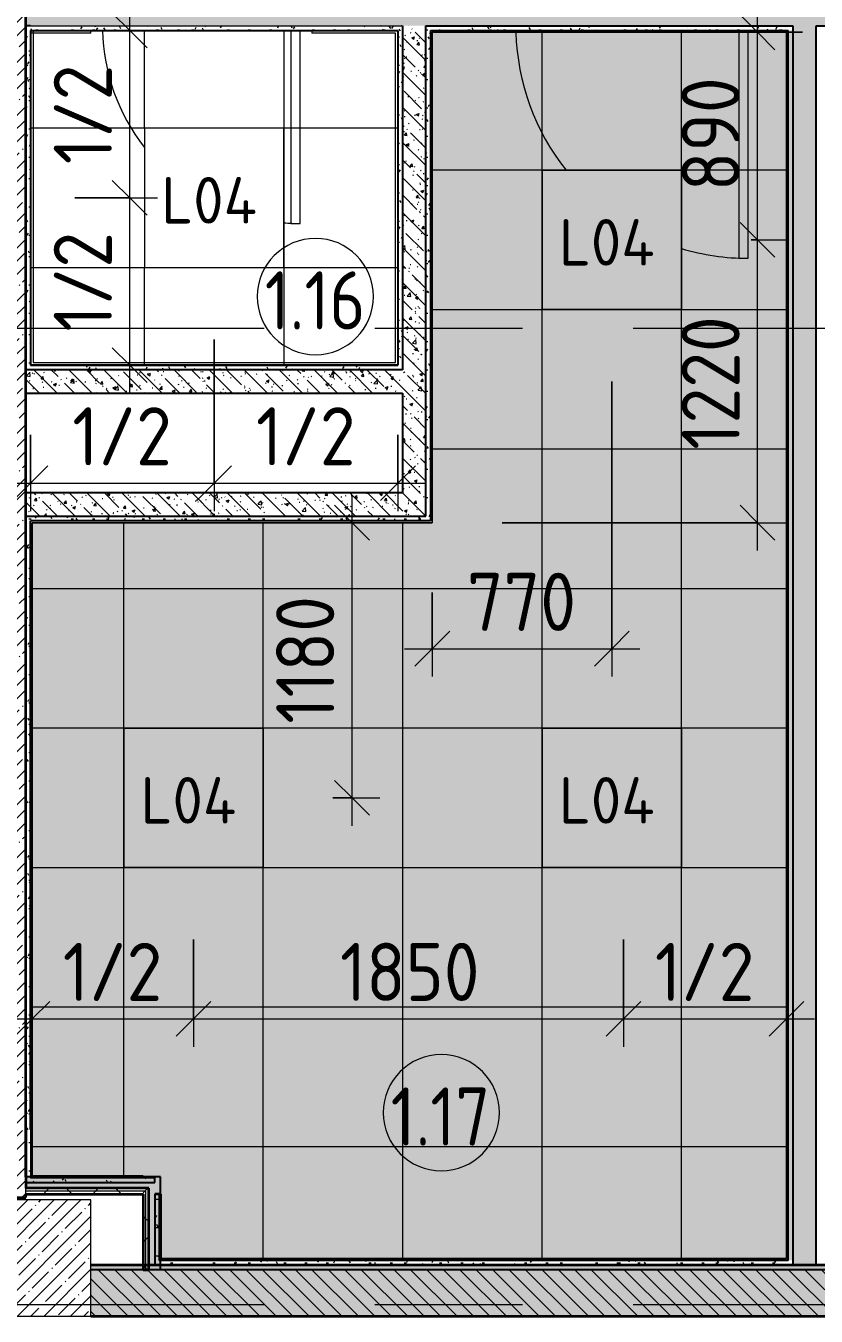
# Model space of a CAD drawing. Header units: millimetres. Extents: x 35802 to 233035, y -8553 to 29000.
# Drawn here: x 75700 to 79100, y 3550 to 9100 of the extents above; entities that cross this region are included whole.
import ezdxf

# ---------------------------------------------------------------- set-up
doc = ezdxf.new("R2010")
doc.units = ezdxf.units.MM
doc.linetypes.add('Осевая', pattern=[3175, 635, -476.25, 1587.5, -476.25])
for name, color, linetype, lineweight in [('A-ANNO-DIMS', 7, 'Continuous', 9), ('A-ANNO-DIMS-100', 7, 'Continuous', 9), ('A-ANNO-NOTE', 7, 'Continuous', 9), ('A-AREA-IDEN', 7, 'Continuous', 9), ('A-CLNG-PATT', 7, 'Continuous', 9), ('A-DOOR', 7, 'Continuous', 9), ('A-DOOR-1', 7, 'Continuous', 13), ('A-WALL', 7, 'Continuous', 9), ('E-LITE-EQPM-IDEN', 7, 'Continuous', 9), ('I-WALL', 7, 'Continuous', 9), ('S-COLS', 7, 'Continuous', 9), ('Оси-2', 7, 'Осевая', 9)]:
    doc.layers.add(name, color=color, linetype=linetype, lineweight=lineweight)
for name, color, linetype, lineweight, true_color in [('A-WALL-1', 7, 'Continuous', 35, 0x3c3c3c), ('A-WALL-2', 7, 'Continuous', 25, 0x3c3c3c), ('A-WALL-FNSH-2', 7, 'Continuous', 13, 0x3c3c3c), ('E-LITE-EQPM-1', 1, 'Continuous', 9, 0xff0000)]:
    doc.layers.add(name, color=color, linetype=linetype, lineweight=lineweight, true_color=true_color)
doc.styles.add('GOST Common', font='GOST_Common.ttf', dxfattribs={"height": 200})
doc.styles.add('GOST Common_1', font='GOST_Common.ttf', dxfattribs={"width": 0.9, "height": 250})
doc.styles.add('ISOCPEUR', font='isocpeur.ttf', dxfattribs={"width": 0.9, "height": 250})
doc.dimstyles.new('ISO-2_5_0_9К_БОЛЬШОЙ', dxfattribs={"dimscale": 304.8, "dimtxt": 248.995294, "dimasz": 0.492126, "dimexe": 0.393701, "dimexo": 0.984252, "dimgap": 0, "dimtad": 1, "dimdec": 0, "dimrnd": 10, "dimzin": 0, "dimdsep": 46, "dimtxsty": 'ISOCPEUR', "dimblk1": 'OBLIQUE', "dimblk2": 'OBLIQUE', "dimsah": 1, "dimcen": 0.09, "dimdle": 0.393701, "dimazin": 0, "dimtfac": 1, "dimtdec": 4, "dimtix": 1, "dimtmove": 0, "dimatfit": 3, "dimfxl": 1, "dimtvp": 1, "dimtolj": 1, "dimtzin": 0, "dimarcsym": 2})
pattern_1 = [(45, (0, 0), (-57.02463, 57.02463), []), (45, (57.025, 0), (-57.02463, 57.02463), [100.806, -20.161, 3.353, -16.808])]
pattern_2 = [(135, (0, 0), (-75.43415, -75.43415), [106.68, -17.78, 3.556, -17.78]), (135, (0, 75.39), (-75.43415, -75.43415), []), (50, (0, 0), (127.52922, -11.15758), [13.335, -146.685]), (355, (0, 0), (-24.66966, 133.74002), [10.668, -117.348]), (100.451, (10.63, -0.93), (102.85973, 122.58178), [11.333, -124.663]), (46.184, (0, 35.56), (189.75516, -29.43036), [20.002, -220.027]), (96.636, (15.81, 33.1), (166.1822, 173.1996), [17, -186.995]), (351.184, (0, 35.56), (166.18393, 173.19757), [16.002, -176.022]), (21, (17.78, 26.67), (106.13027, -71.58603), [13.335, -146.685]), (326, (17.78, 26.67), (43.26188, 128.93175), [10.668, -117.348]), (71.451, (26.62, 20.7), (149.39198, 57.34505), [11.333, -124.663]), (37.5, (0, 0), (2.162228, 59.188357), [3.353, -112.573, 3.353, -115.773, -117.792]), (37.5, (0, 0), (2.162228, 59.188357), [-235.052, 3.353, -114.44]), (7.5, (0, 0), (46.773857, 70.12615), [3.353, -64.567, 3.353, -109.906, -44.894]), (7.5, (0, 0), (46.773857, 70.12615), [-181.178, 3.353, -41.542]), (327.5, (-39.65, 0), (94.91367, -4.010093), [3.353, -41.097, 3.353, -135.331, -184.023]), (327.5, (-39.65, 0), (94.91367, -4.010093), [-183.134, 3.353, -180.67]), (317.5, (-57.43, 0), (103.69057, 17.79882), [3.353, -54.432, 3.353, -88.748, -130.683]), (317.5, (-57.43, 0), (103.69057, 17.79882), [-149.885, 3.353, -127.33])]
pattern_3 = [(0, (0, 0), (121.92, 30.48), [10.058, -81.382, 10.058, -81.382, -487.68]), (0, (0, 0), (121.92, 30.48), [-182.88, 10.058, -172.822, 10.058, -81.382, -213.36]), (0, (0, 0), (121.92, 30.48), [-457.2, 10.058, -50.902, 10.058, -142.342]), (120, (45.72, 15.24), (-87.356454, 90.345817), [10.058, -81.382, 10.058, -81.382, -487.68]), (120, (45.72, 15.24), (-87.356454, 90.345817), [-182.88, 10.058, -172.822, 10.058, -81.382, -213.36]), (120, (45.72, 15.24), (-87.356454, 90.345817), [-457.2, 10.058, -50.902, 10.058, -142.342]), (240, (60.96, 76.2), (-34.563546, -120.825817), [10.058, -81.382, 10.058, -81.382, -487.68]), (240, (60.96, 76.2), (-34.563546, -120.825817), [-182.88, 10.058, -172.822, 10.058, -81.382, -213.36]), (240, (60.96, 76.2), (-34.563546, -120.825817), [-457.2, 10.058, -50.902, 10.058, -142.342])]
pattern_4 = [(45, (0, 0), (-106.06602, 106.06602), []), (135, (0, 0), (-106.06602, -106.06602), [])]

# ---------------------------------------------------------------- blocks, each defined once
blk = doc.blocks.new('BSC_Колонна _Прямоугольная - 500х500-V11-План расстановки осветительного оборудования 1 этажа в осях 12-23')
at = {"layer": 'S-COLS'}
h = blk.add_hatch(dxfattribs=at)
h.set_pattern_fill('FP_13', color=256, style=0, pattern_type=2)
h.set_pattern_definition([(45, (-75730, -3800), (-57.02463, 57.02463), []), (45, (-75672.975, -3800), (-57.02463, 57.02463), [100.806, -20.161, 3.353, -16.808])])
h.paths.add_polyline_path([(-250, -250), (250, -250), (250, 250), (-250, 250), (-250, 16.1)])
for p, q in [((250, 250), (-250, 250)), ((-250, 250), (-250, -250)), ((250, -250), (250, 250)), ((-250, -250), (250, -250))]:
    blk.add_line(p, q, dxfattribs=at)
blk = doc.blocks.new('110_Дверь_СКБ_1Ст_Внутренняя1 - Д-7_п__950x2100h_Туалет-V26-План расстановки осветительного оборудования 1 этажа в осях 12-23')
at = {"layer": 'A-DOOR'}
for start, end in [(85.2957, 90), (1.3527, 37.8509)]:
    blk.add_arc((-412.5, 50), 850, start, end, dxfattribs=at)
at = {"layer": 'A-DOOR-1'}
for p, q in [((-412.5, 900), (-412.5, 70)), ((-372.5, 900), (-412.5, 900)), ((-372.5, 70), (-372.5, 900))]:
    blk.add_line(p, q, dxfattribs=at)
blk = doc.blocks.new('110_Дверь_СКБ_1Ст_Внутренняя1 - Д-4 _п_ 1100x2100h_су мгн 2-33304581-План расстановки осветительного оборудования 1 этажа в осях 12-23')
at = {"layer": 'A-DOOR'}
for start, end in [(73.3049, 90), (1.6089, 38.3952)]:
    blk.add_arc((-487.5, 50), 1000, start, end, dxfattribs=at)
at = {"layer": 'A-DOOR-1'}
for p, q in [((-487.5, 1050), (-487.5, 78)), ((-447.5, 1050), (-487.5, 1050)), ((-447.5, 78), (-447.5, 1050))]:
    blk.add_line(p, q, dxfattribs=at)
blk = doc.blocks.new('TLGD - TLGD01 OL ECP-31314376-План расстановки осветительного оборудования 1 этажа в осях 12-23')
at = {"layer": 'E-LITE-EQPM-1'}
for p, q in [((300, 300), (-300, 300)), ((-300, 300), (-300, -300)), ((300, 300), (-300, 300)), ((-300, 300), (-300, -300)), ((300, -300), (300, 300)), ((300, -300), (300, 300)), ((-300, -300), (300, -300)), ((-300, -300), (300, -300))]:
    blk.add_line(p, q, dxfattribs=at)
blk = doc.blocks.new('Марка_Помещения - Номер-25198446-План расстановки осветительного оборудования 1 этажа в осях 12-23')
at = {"layer": 'A-AREA-IDEN'}
for start, end in [(360, 180), (180, 360)]:
    blk.add_arc((0, 0), 2.5, start, end, dxfattribs=at)
blk = doc.blocks.new('DIMBLOCK159-План расстановки осветительного оборудования 1 этажа в осях 12-23')
at = {"layer": 'A-ANNO-DIMS-100'}
for p, q in [((76510.4, 7750.3), (76510.4, 7012.8)), ((76510.4, 7132.8), (76510.4, 7750.3)), ((75720, 7340.6), (75720, 7012.8)), ((75720, 7132.8), (75720, 7340.6)), ((75600, 7132.8), (76510.4, 7132.8))]:
    blk.add_line(p, q, dxfattribs=at)
at = {"layer": 'A-ANNO-DIMS-100', "lineweight": 20}
for p, q in [((75720, 7132.8), (75795, 7207.8)), ((76510.4, 7132.8), (76585.4, 7207.8)), ((75720, 7132.8), (75645, 7057.8)), ((76510.4, 7132.8), (76435.4, 7057.8))]:
    blk.add_line(p, q, dxfattribs=at)
at = {"layer": 'A-ANNO-DIMS-100', "color": 0, "insert": (75899.7, 7459.4), "char_height": 250, "width": 517.144, "attachment_point": 1, "line_spacing_factor": 1.149209, "style": 'ISOCPEUR'}
blk.add_mtext('1/2', dxfattribs=at)
blk = doc.blocks.new('_Oblique')
at = {"color": 0, "linetype": 'ByBlock', "lineweight": -2}
blk.add_line((-0.5, -0.5), (0.5, 0.5), dxfattribs=at)
blk = doc.blocks.new('DIMBLOCK160-План расстановки осветительного оборудования 1 этажа в осях 12-23')
at = {"layer": 'A-ANNO-DIMS-100'}
for p, q in [((76510.4, 7750.3), (76510.4, 7012.8)), ((76510.4, 7132.8), (76510.4, 7750.3)), ((77300.9, 7340.6), (77300.9, 7012.8)), ((77300.9, 7132.8), (77300.9, 7340.6)), ((76510.4, 7132.8), (77420.9, 7132.8))]:
    blk.add_line(p, q, dxfattribs=at)
at = {"layer": 'A-ANNO-DIMS-100', "lineweight": 20}
for p, q in [((76510.4, 7132.8), (76585.4, 7207.8)), ((77300.9, 7132.8), (77375.9, 7207.8)), ((76510.4, 7132.8), (76435.4, 7057.8)), ((77300.9, 7132.8), (77225.9, 7057.8))]:
    blk.add_line(p, q, dxfattribs=at)
at = {"layer": 'A-ANNO-DIMS-100', "color": 0, "insert": (76690.2, 7459.4), "char_height": 250, "width": 517.144, "attachment_point": 1, "line_spacing_factor": 1.149209, "style": 'ISOCPEUR'}
blk.add_mtext('1/2', dxfattribs=at)
blk = doc.blocks.new('DIMBLOCK161-План расстановки осветительного оборудования 1 этажа в осях 12-23')
at = {"layer": 'A-ANNO-DIMS-100', "lineweight": 20}
for p, q in [((76146.9, 8360.3), (76071.9, 8435.3)), ((76146.9, 8360.3), (76221.9, 8285.3)), ((76146.9, 7640.6), (76071.9, 7715.6)), ((76146.9, 7640.6), (76221.9, 7565.6))]:
    blk.add_line(p, q, dxfattribs=at)
at = {"layer": 'A-ANNO-DIMS-100'}
for p, q in [((75910.4, 8360.3), (76266.9, 8360.3)), ((76146.9, 8360.3), (75910.4, 8360.3)), ((76146.9, 7520.6), (76146.9, 8360.3)), ((76340.8, 7640.6), (76026.9, 7640.6)), ((76146.9, 7640.6), (76340.8, 7640.6))]:
    blk.add_line(p, q, dxfattribs=at)
at = {"layer": 'A-ANNO-DIMS-100', "color": 0, "insert": (75820.3, 7785), "char_height": 250, "width": 517.144, "attachment_point": 1, "rotation": 90, "line_spacing_factor": 1.149209, "style": 'ISOCPEUR'}
blk.add_mtext('1/2', dxfattribs=at)
blk = doc.blocks.new('DIMBLOCK162-План расстановки осветительного оборудования 1 этажа в осях 12-23')
at = {"layer": 'A-ANNO-DIMS-100'}
for p, q in [((76146.9, 8360.3), (76146.9, 9200)), ((76340.8, 9080), (76026.9, 9080)), ((76146.9, 9080), (76340.8, 9080)), ((75910.4, 8360.3), (76266.9, 8360.3)), ((76146.9, 8360.3), (75910.4, 8360.3))]:
    blk.add_line(p, q, dxfattribs=at)
at = {"layer": 'A-ANNO-DIMS-100', "lineweight": 20}
for p, q in [((76146.9, 9080), (76071.9, 9155)), ((76146.9, 9080), (76221.9, 9005)), ((76146.9, 8360.3), (76071.9, 8435.3)), ((76146.9, 8360.3), (76221.9, 8285.3))]:
    blk.add_line(p, q, dxfattribs=at)
at = {"layer": 'A-ANNO-DIMS-100', "color": 0, "insert": (75820.3, 8504.7), "char_height": 250, "width": 517.144, "attachment_point": 1, "rotation": 90, "line_spacing_factor": 1.149209, "style": 'ISOCPEUR'}
blk.add_mtext('1/2', dxfattribs=at)
blk = doc.blocks.new('DIMBLOCK206-План расстановки осветительного оборудования 1 этажа в осях 12-23')
at = {"layer": 'A-ANNO-DIMS-100'}
for p, q in [((78221.2, 7569.5), (78221.2, 6300.9)), ((78221.2, 6420.9), (78221.2, 7569.5)), ((77448.9, 6662.6), (77448.9, 6300.9)), ((77448.9, 6420.9), (77448.9, 6662.6)), ((77328.9, 6420.9), (78341.2, 6420.9))]:
    blk.add_line(p, q, dxfattribs=at)
at = {"layer": 'A-ANNO-DIMS-100', "lineweight": 20}
for p, q in [((77448.9, 6420.9), (77523.9, 6495.9)), ((78221.2, 6420.9), (78296.2, 6495.9)), ((77448.9, 6420.9), (77373.9, 6345.9)), ((78221.2, 6420.9), (78146.2, 6345.9))]:
    blk.add_line(p, q, dxfattribs=at)
at = {"layer": 'A-ANNO-DIMS-100', "color": 0, "insert": (77598, 6747.5), "char_height": 250, "width": 568.858, "attachment_point": 1, "line_spacing_factor": 1.149209, "style": 'ISOCPEUR'}
blk.add_mtext('770', dxfattribs=at)
blk = doc.blocks.new('DIMBLOCK207-План расстановки осветительного оборудования 1 этажа в осях 12-23')
at = {"layer": 'A-ANNO-DIMS-100', "lineweight": 20}
for p, q in [((78847.7, 8179.5), (78772.7, 8254.5)), ((78847.7, 8179.5), (78922.7, 8104.5)), ((78847.7, 6962.6), (78772.7, 7037.6)), ((78847.7, 6962.6), (78922.7, 6887.6))]:
    blk.add_line(p, q, dxfattribs=at)
at = {"layer": 'A-ANNO-DIMS-100'}
for p, q in [((78821.2, 8179.5), (78967.7, 8179.5)), ((78847.7, 8179.5), (78821.2, 8179.5)), ((78847.7, 6842.6), (78847.7, 8179.5)), ((77748.9, 6962.6), (78967.7, 6962.6)), ((78847.7, 6962.6), (77748.9, 6962.6))]:
    blk.add_line(p, q, dxfattribs=at)
at = {"layer": 'A-ANNO-DIMS-100', "color": 0, "insert": (78521.1, 7276.6), "char_height": 250, "width": 706.764, "attachment_point": 1, "rotation": 90, "line_spacing_factor": 1.149209, "style": 'ISOCPEUR'}
blk.add_mtext('1220', dxfattribs=at)
blk = doc.blocks.new('DIMBLOCK208-План расстановки осветительного оборудования 1 этажа в осях 12-23')
at = {"layer": 'A-ANNO-DIMS-100'}
for p, q in [((78847.7, 8179.5), (78847.7, 9192)), ((79041.7, 9072), (78727.7, 9072)), ((78847.7, 9072), (79041.7, 9072)), ((78821.2, 8179.5), (78967.7, 8179.5)), ((78847.7, 8179.5), (78821.2, 8179.5))]:
    blk.add_line(p, q, dxfattribs=at)
at = {"layer": 'A-ANNO-DIMS-100', "lineweight": 20}
for p, q in [((78847.7, 9072), (78772.7, 9147)), ((78847.7, 9072), (78922.7, 8997)), ((78847.7, 8179.5), (78772.7, 8254.5)), ((78847.7, 8179.5), (78922.7, 8104.5))]:
    blk.add_line(p, q, dxfattribs=at)
at = {"layer": 'A-ANNO-DIMS-100', "color": 0, "insert": (78521.1, 8388.7), "char_height": 250, "width": 568.858, "attachment_point": 1, "rotation": 90, "line_spacing_factor": 1.149209, "style": 'ISOCPEUR'}
blk.add_mtext('890', dxfattribs=at)
blk = doc.blocks.new('DIMBLOCK209-План расстановки осветительного оборудования 1 этажа в осях 12-23')
at = {"layer": 'A-ANNO-DIMS-100'}
for p, q in [((76421.2, 5169.5), (76421.2, 4709)), ((76421.2, 4829), (76421.2, 5169.5)), ((75728, 4635.1), (75728, 4949)), ((75608, 4829), (76421.2, 4829)), ((75728, 4829), (75728, 4635.1))]:
    blk.add_line(p, q, dxfattribs=at)
at = {"layer": 'A-ANNO-DIMS-100', "lineweight": 20}
for p, q in [((75728, 4829), (75803, 4904)), ((76421.2, 4829), (76496.2, 4904)), ((75728, 4829), (75653, 4754)), ((76421.2, 4829), (76346.2, 4754))]:
    blk.add_line(p, q, dxfattribs=at)
at = {"layer": 'A-ANNO-DIMS-100', "color": 0, "insert": (75859.1, 5155.7), "char_height": 250, "width": 517.144, "attachment_point": 1, "line_spacing_factor": 1.149209, "style": 'ISOCPEUR'}
blk.add_mtext('1/2', dxfattribs=at)
blk = doc.blocks.new('DIMBLOCK210-План расстановки осветительного оборудования 1 этажа в осях 12-23')
at = {"layer": 'A-ANNO-DIMS-100'}
for p, q in [((76421.2, 5169.5), (76421.2, 4709)), ((76421.2, 4829), (76421.2, 5169.5)), ((78271.2, 5169.5), (78271.2, 4709)), ((78271.2, 4829), (78271.2, 5169.5)), ((76421.2, 4829), (78271.2, 4829))]:
    blk.add_line(p, q, dxfattribs=at)
at = {"layer": 'A-ANNO-DIMS-100', "lineweight": 20}
for p, q in [((76421.2, 4829), (76496.2, 4904)), ((78271.2, 4829), (78346.2, 4904)), ((76421.2, 4829), (76346.2, 4754)), ((78271.2, 4829), (78196.2, 4754))]:
    blk.add_line(p, q, dxfattribs=at)
at = {"layer": 'A-ANNO-DIMS-100', "color": 0, "insert": (77051.7, 5155.7), "char_height": 250, "width": 706.764, "attachment_point": 1, "line_spacing_factor": 1.149209, "style": 'ISOCPEUR'}
blk.add_mtext('1850', dxfattribs=at)
blk = doc.blocks.new('DIMBLOCK211-План расстановки осветительного оборудования 1 этажа в осях 12-23')
at = {"layer": 'A-ANNO-DIMS-100'}
for p, q in [((78271.2, 5169.5), (78271.2, 4709)), ((78271.2, 4829), (78271.2, 5169.5)), ((78972.5, 4635.1), (78972.5, 4949)), ((78271.2, 4829), (79092.5, 4829)), ((78972.5, 4829), (78972.5, 4635.1))]:
    blk.add_line(p, q, dxfattribs=at)
at = {"layer": 'A-ANNO-DIMS-100', "lineweight": 20}
for p, q in [((78271.2, 4829), (78346.2, 4904)), ((78972.5, 4829), (79047.5, 4904)), ((78271.2, 4829), (78196.2, 4754)), ((78972.5, 4829), (78897.5, 4754))]:
    blk.add_line(p, q, dxfattribs=at)
at = {"layer": 'A-ANNO-DIMS-100', "color": 0, "insert": (78406.4, 5155.7), "char_height": 250, "width": 517.144, "attachment_point": 1, "line_spacing_factor": 1.149209, "style": 'ISOCPEUR'}
blk.add_mtext('1/2', dxfattribs=at)
blk = doc.blocks.new('DIMBLOCK212-План расстановки осветительного оборудования 1 этажа в осях 12-23')
at = {"layer": 'A-ANNO-DIMS-100'}
for p, q in [((77103.6, 5659.5), (77103.6, 7082.6)), ((77297.6, 6962.6), (76983.6, 6962.6)), ((77103.6, 6962.6), (77297.6, 6962.6)), ((77021.2, 5779.5), (77223.6, 5779.5)), ((77103.6, 5779.5), (77021.2, 5779.5))]:
    blk.add_line(p, q, dxfattribs=at)
at = {"layer": 'A-ANNO-DIMS-100', "lineweight": 20}
for p, q in [((77103.6, 6962.6), (77028.6, 7037.6)), ((77103.6, 6962.6), (77178.6, 6887.6)), ((77103.6, 5779.5), (77028.6, 5854.5)), ((77103.6, 5779.5), (77178.6, 5704.5))]:
    blk.add_line(p, q, dxfattribs=at)
at = {"layer": 'A-ANNO-DIMS-100', "color": 0, "insert": (76777, 6098.1), "char_height": 250, "width": 655.049, "attachment_point": 1, "rotation": 90, "line_spacing_factor": 1.149209, "style": 'ISOCPEUR'}
blk.add_mtext('1180', dxfattribs=at)

msp = doc.modelspace()

# ---------------------------------------------------------------- hatches: boundary and pattern name
at = {"layer": 'A-ANNO-NOTE'}
for points in [[(78972.5, 3798), (78972.5, 9072), (77448.9, 9072), (77448.9, 6962.6), (75728, 6962.6), (75728, 4153), (76204.4, 4153), (76204.4, 4150), (76279.4, 4149.1), (76279.4, 4075), (76282.4, 4075), (76282.4, 3798), (78972.5, 3798)], [(77921.2, 7879.5), (77921.2, 8479.5), (78521.2, 8479.5), (78521.2, 7879.5)], [(76721.2, 5479.5), (76121.2, 5479.5), (76121.2, 6079.5), (76721.2, 6079.5)], [(77921.2, 5479.5), (77921.2, 6079.5), (78521.2, 6079.5), (78521.2, 5479.5)]]:
    msp.add_hatch(color=256, dxfattribs=at).paths.add_polyline_path(points)
at = {"layer": 'A-CLNG-PATT'}
h = msp.add_hatch(dxfattribs=at)
h.set_pattern_fill('FP_71', color=256, style=0, pattern_type=2)
h.set_pattern_definition([(180, (76210.45, 8060.3), (-7e-14, -600), []), (270, (76210.45, 8060.3), (600, 4e-14), [])])
h.paths.add_polyline_path([(76008.9, 7640.6), (77300.9, 7641.6), (77300.9, 9080), (75720, 9079), (75721, 7640.6)])
h.paths.add_polyline_path([(76810.4, 8060.3), (76210.4, 8060.3), (76210.4, 8660.3), (76810.4, 8660.3)])
h = msp.add_hatch(dxfattribs=at)
h.set_pattern_fill('FP_70', color=256, style=0, pattern_type=2)
h.set_pattern_definition([(270, (77321.2, 6679.5), (600, 4e-14), []), (0, (77321.2, 6679.5), (0, 600), [])])
h.paths.add_polyline_path([(78972.5, 3798), (78972.5, 9072), (77448.9, 9072), (77448.9, 6962.6), (75728, 6962.6), (75728, 4153), (76204.4, 4153), (76204.4, 4150), (76279.4, 4149.1), (76279.4, 4075), (76282.4, 4075), (76282.4, 3798), (78972.5, 3798)])
h.paths.add_polyline_path([(78521.2, 5479.5), (77921.2, 5479.5), (77921.2, 6079.5), (78521.2, 6079.5)])
h.paths.add_polyline_path([(76121.2, 5479.5), (76121.2, 6079.5), (76721.2, 6079.5), (76721.2, 5479.5)])
h.paths.add_polyline_path([(77921.2, 7879.5), (77921.2, 8479.5), (78521.2, 8479.5), (78521.2, 7879.5)])
at = {"layer": 'A-WALL'}
h = msp.add_hatch(dxfattribs=at)
h.set_pattern_fill('FP_34', color=256, style=0, pattern_type=2)
h.set_pattern_definition([(135, (0, 0), (-35.35534, -35.35534), [])])
h.paths.add_polyline_path([(84200, 3550), (84200, 3750), (80850, 3750), (80850, 3550), (83263.9, 3550)])
h.paths.add_polyline_path([(80350, 3550), (80350, 3750), (75980, 3750), (75980, 3550), (79636.4, 3550)])
at = {"layer": 'I-WALL'}
h = msp.add_hatch(dxfattribs=at)
h.set_pattern_fill('FP_1', color=256, style=0, pattern_type=2)
h.set_pattern_definition(pattern_1)
h.paths.add_polyline_path([(75700, 7900), (75700, 9330), (75480, 9330), (75480, 7900)])
h.paths.add_polyline_path([(75700, 10830), (75700, 10900), (75480, 10900), (75480, 10830)])
h = msp.add_hatch(dxfattribs=at)
h.set_pattern_fill('FP_21', color=256, style=0, pattern_type=2)
h.set_pattern_definition(pattern_2)
h.paths.add_polyline_path([(81812.9, 9100), (81830, 9100), (81830, 9200), (75700, 9200), (75700, 9100), (81730, 9100)])
h = msp.add_hatch(dxfattribs=at)
h.set_pattern_fill('FP_67', color=256, style=0, pattern_type=2)
h.set_pattern_definition(pattern_3)
h.paths.add_polyline_path([(75720, 7640.6), (75720, 9100), (75700, 9100), (75700, 7640.6)])
h = msp.add_hatch(dxfattribs=at)
h.set_pattern_fill('FP_67', color=256, style=0, pattern_type=2)
h.set_pattern_definition(pattern_3)
h.paths.add_polyline_path([(77320.9, 9080), (77320.9, 9100), (75720, 9100), (75720, 9080), (77300.9, 9080)])
h = msp.add_hatch(dxfattribs=at)
h.set_pattern_fill('FP_67', color=256, style=0, pattern_type=2)
h.set_pattern_definition(pattern_3)
h.paths.add_polyline_path([(77300.9, 7620.6), (77320.9, 7620.6), (77320.9, 9080), (77300.9, 9079), (77300.9, 7640.6)])
h = msp.add_hatch(dxfattribs=at)
h.set_pattern_fill('FP_21', color=256, style=0, pattern_type=2)
h.set_pattern_definition(pattern_2)
h.paths.add_polyline_path([(77420.9, 7090.6), (77420.9, 9100), (77320.9, 9100), (77320.9, 7090.6)])
h = msp.add_hatch(dxfattribs=at)
h.set_pattern_fill('FP_67', color=256, style=0, pattern_type=2)
h.set_pattern_definition(pattern_3)
h.paths.add_polyline_path([(77440.9, 6990.6), (77440.9, 9100), (77420.9, 9100), (77420.9, 6990.6)])
h = msp.add_hatch(dxfattribs=at)
h.set_pattern_fill('FP_67', color=256, style=0, pattern_type=2)
h.set_pattern_definition(pattern_3)
h.paths.add_polyline_path([(79000.5, 9080), (79000.5, 9100), (77440.9, 9100), (77440.9, 9080), (78980.5, 9080)])
h = msp.add_hatch(dxfattribs=at)
h.set_pattern_fill('FP_67', color=256, style=0, pattern_type=2)
h.set_pattern_definition(pattern_3)
h.paths.add_polyline_path([(79000.5, 3790), (79000.5, 9080), (78980.5, 9080), (78980.5, 3790)])
h = msp.add_hatch(dxfattribs=at)
h.set_pattern_fill('FP_21', color=256, style=0, pattern_type=2)
h.set_pattern_definition(pattern_2)
h.paths.add_polyline_path([(79100.5, 3770), (79100.5, 9100), (79000.5, 9100), (79000.5, 3770), (79092.3, 3770)])
h = msp.add_hatch(dxfattribs=at)
h.set_pattern_fill('FP_1', color=256, style=0, pattern_type=2)
h.set_pattern_definition(pattern_1)
h.paths.add_polyline_path([(75480, 7680), (75700, 7680), (75700, 7900), (72080, 7900), (72080, 7680), (75283.4, 7680)])
h = msp.add_hatch(dxfattribs=at)
h.set_pattern_fill('FP_1', color=256, style=0, pattern_type=2)
h.set_pattern_definition(pattern_1)
h.paths.add_polyline_path([(75480, 4060), (75700, 4060), (75700, 7680), (75480, 7680), (75480, 4333.2)])
h = msp.add_hatch(dxfattribs=at)
h.set_pattern_fill('FP_67', color=256, style=0, pattern_type=2)
h.set_pattern_definition(pattern_3)
h.paths.add_polyline_path([(76734.4, 7620.6), (77300.9, 7620.6), (77300.9, 7640.6), (75700, 7640.6), (75700, 7620.6), (76008.9, 7620.6)])
h = msp.add_hatch(dxfattribs=at)
h.set_pattern_fill('FP_21', color=256, style=0, pattern_type=2)
h.set_pattern_definition(pattern_2)
h.paths.add_polyline_path([(77320.9, 7520.6), (77320.9, 7620.6), (75700, 7620.6), (75700, 7520.6), (76734.4, 7520.6)])
h = msp.add_hatch(dxfattribs=at)
h.set_pattern_fill('FP_21', color=256, style=0, pattern_type=2)
h.set_pattern_definition(pattern_2)
h.paths.add_polyline_path([(77420.9, 6990.6), (77420.9, 7090.6), (75700, 7090.6), (75700, 6990.6), (76734.4, 6990.6)])
h = msp.add_hatch(dxfattribs=at)
h.set_pattern_fill('FP_67', color=256, style=0, pattern_type=2)
h.set_pattern_definition(pattern_3)
h.paths.add_polyline_path([(75700, 4145), (75720, 4145), (75720, 6990.6), (75700, 6990.6), (75700, 4150)])
h = msp.add_hatch(dxfattribs=at)
h.set_pattern_fill('FP_67', color=256, style=0, pattern_type=2)
h.set_pattern_definition(pattern_3)
h.paths.add_polyline_path([(77440.9, 6970.6), (77440.9, 6990.6), (75720, 6990.6), (75720, 6970.6), (76734.4, 6970.6)])
for points in [[(76229.4, 4100), (76279.4, 4100), (76279.4, 4150), (75700, 4150), (75700, 4100), (76008.9, 4100)], [(76229.4, 3750), (76279.4, 3750), (76279.4, 4100), (76229.4, 4100), (76229.4, 3816.1)]]:
    msp.add_hatch(color=256, dxfattribs=at).paths.add_polyline_path(points)
h = msp.add_hatch(dxfattribs=at)
h.set_pattern_fill('FP_67', color=256, style=0, pattern_type=2)
h.set_pattern_definition(pattern_3)
h.paths.add_polyline_path([(76254.4, 4125), (76254.4, 4145), (75700, 4145), (75700, 4125), (76008.9, 4125)])
h = msp.add_hatch(dxfattribs=at)
h.set_pattern_fill('FP_74', color=256, style=0, pattern_type=2)
h.set_pattern_definition(pattern_4)
h.paths.add_polyline_path([(76216.9, 4087.5), (76229.4, 4087.5), (76229.4, 4100), (75700, 4100), (75700, 4087.5), (76008.9, 4087.5)])
h = msp.add_hatch(dxfattribs=at)
h.set_pattern_fill('FP_74', color=256, style=0, pattern_type=2)
h.set_pattern_definition(pattern_4)
h.paths.add_polyline_path([(76204.4, 4075), (76216.9, 4075), (76216.9, 4087.5), (75700, 4087.5), (75700, 4075), (76008.9, 4075)])
h = msp.add_hatch(dxfattribs=at)
h.set_pattern_fill('FP_74', color=256, style=0, pattern_type=2)
h.set_pattern_definition(pattern_4)
h.paths.add_polyline_path([(76216.9, 3750), (76216.9, 4075), (76204.4, 4075), (76204.4, 3750)])
h = msp.add_hatch(dxfattribs=at)
h.set_pattern_fill('FP_74', color=256, style=0, pattern_type=2)
h.set_pattern_definition(pattern_4)
h.paths.add_polyline_path([(76229.4, 3750), (76229.4, 4087.5), (76216.9, 4087.5), (76216.9, 3750)])
h = msp.add_hatch(dxfattribs=at)
h.set_pattern_fill('FP_67', color=256, style=0, pattern_type=2)
h.set_pattern_definition(pattern_3)
h.paths.add_polyline_path([(76254.4, 3790), (76274.4, 3790), (76274.4, 4075), (76254.4, 4075), (76254.4, 3816.1)])
h = msp.add_hatch(dxfattribs=at)
h.set_pattern_fill('FP_67', color=256, style=0, pattern_type=2)
h.set_pattern_definition(pattern_3)
h.paths.add_polyline_path([(78910.9, 3770), (79000.5, 3770), (79000.5, 3790), (76254.4, 3790), (76254.4, 3770), (77459.9, 3770)])
h = msp.add_hatch(dxfattribs=at)
h.set_pattern_fill('FP_1', color=256, style=0, pattern_type=2)
h.set_pattern_definition(pattern_1)
h.paths.add_polyline_path([(84200, 3550), (84200, 3770), (80850, 3770), (80850, 3550), (83263.9, 3550)])
h.paths.add_polyline_path([(80350, 3550), (80350, 3770), (75980, 3770), (75980, 3550), (79636.4, 3550)])

# ---------------------------------------------------------------- linework, layer by layer
at = {"layer": 'A-ANNO-NOTE'}
for p, q in [((78972.5, 9072), (77448.9, 9072)), ((77448.9, 9072), (77448.9, 6962.6)), ((78972.5, 3798), (78972.5, 9072)), ((77921.2, 7879.5), (77921.2, 8479.5)), ((77921.2, 8479.5), (78521.2, 8479.5)), ((78521.2, 8479.5), (78521.2, 7879.5)), ((78521.2, 7879.5), (77921.2, 7879.5)), ((77448.9, 6962.6), (75728, 6962.6)), ((75728, 6962.6), (75728, 4153)), ((76121.2, 5479.5), (76121.2, 6079.5)), ((76121.2, 6079.5), (76721.2, 6079.5)), ((76721.2, 6079.5), (76721.2, 5479.5)), ((77921.2, 5479.5), (77921.2, 6079.5)), ((77921.2, 6079.5), (78521.2, 6079.5)), ((78521.2, 6079.5), (78521.2, 5479.5)), ((76721.2, 5479.5), (76121.2, 5479.5)), ((78521.2, 5479.5), (77921.2, 5479.5)), ((75728, 4153), (76204.4, 4153)), ((76204.4, 4153), (76204.4, 4150)), ((76204.4, 4150), (76279.4, 4149.1)), ((76279.4, 4149.1), (76279.4, 4075)), ((76279.4, 4075), (76282.4, 4075)), ((76282.4, 4075), (76282.4, 3798)), ((76282.4, 3798), (78972.5, 3798)), ((78972.5, 3798), (78972.5, 3798))]:
    msp.add_line(p, q, dxfattribs=at)
at = {"layer": 'A-WALL'}
for p, q in [((75720, 9100), (77320.9, 9100)), ((75700, 4075), (75700, 4100)), ((76216.9, 4087.5), (75700, 4087.5)), ((76216.9, 3750), (76216.9, 4087.5))]:
    msp.add_line(p, q, dxfattribs=at)
at = {"layer": 'A-WALL-1'}
for p, q in [((75700, 7900), (75700, 9330)), ((75700, 4150), (75700, 7900)), ((75700, 4352.8), (75700, 4100)), ((75480, 4060), (75700, 4060)), ((76229.4, 4100), (75700, 4100)), ((75700, 4060), (75700, 4075)), ((75700, 4075), (76204.4, 4075)), ((76204.4, 4075), (76204.4, 3750)), ((76229.4, 3750), (76229.4, 4100)), ((76279.4, 4075), (76254.4, 4075)), ((80350, 3770), (75980, 3770)), ((76204.4, 3750), (76229.4, 3750)), ((75980, 3550), (80350, 3550))]:
    msp.add_line(p, q, dxfattribs=at)
at = {"layer": 'A-WALL-2'}
for p, q in [((75700, 9100), (75700, 9100)), ((75700, 9100), (75700, 7900)), ((75720, 9100), (75700, 9100)), ((75720, 9080), (77300.9, 9080)), ((75720, 9080), (75720, 7640.6)), ((77300.9, 9080), (77300.9, 7640.6)), ((77320.9, 9100), (77320.9, 7620.6)), ((77420.9, 9100), (79000.5, 9100)), ((77420.9, 6990.6), (77420.9, 9100)), ((77440.9, 9080), (78980.5, 9080)), ((77440.9, 9080), (77440.9, 6970.6)), ((78980.5, 3790), (78980.5, 9080)), ((79000.5, 9100), (79000.5, 3770)), ((79100.5, 9100), (81730, 9100)), ((79100.5, 3770), (79100.5, 9100)), ((77320.9, 7620.6), (75700, 7620.6)), ((75720, 7640.6), (77300.9, 7640.6)), ((75700, 7520.6), (77320.9, 7520.6)), ((77320.9, 7520.6), (77320.9, 7090.6)), ((77320.9, 7090.6), (75700, 7090.6)), ((75700, 6990.6), (77420.9, 6990.6)), ((75720, 4352.8), (75720, 6970.6)), ((77440.9, 6970.6), (75720, 6970.6)), ((76279.4, 4150), (75700, 4150)), ((75700, 4125), (76254.4, 4125)), ((75720, 4153), (75720, 4145)), ((76254.4, 4145), (75720, 4145)), ((76254.4, 4125), (76254.4, 4145)), ((76279.4, 3750), (76279.4, 4150)), ((76254.4, 4075), (76254.4, 3770)), ((76274.4, 4075), (76274.4, 3790)), ((78980.5, 3790), (76274.4, 3790)), ((80350, 3750), (75980, 3750))]:
    msp.add_line(p, q, dxfattribs=at)
at = {"layer": 'A-WALL-FNSH-2'}
for p, q in [((75721, 7641.6), (75721, 9079)), ((77300.9, 9079), (75721, 9079)), ((77299.9, 9079), (77299.9, 7641.6)), ((77448.9, 9072), (78972.5, 9072)), ((77448.9, 6962.6), (77448.9, 9072)), ((78972.5, 9072), (78972.5, 3798)), ((77299.9, 7641.6), (75721, 7641.6)), ((75728, 4150), (75728, 6962.6)), ((75728, 6962.6), (77448.9, 6962.6)), ((75720, 4352.8), (75720, 4153)), ((76204.4, 4153), (75720, 4153)), ((76204.4, 4145), (76204.4, 4153)), ((76282.4, 4075), (76279.4, 4075)), ((76282.4, 3798), (76282.4, 4075)), ((76274.4, 3798), (76279.4, 3798)), ((78972.5, 3798), (76282.4, 3798))]:
    msp.add_line(p, q, dxfattribs=at)
at = {"layer": 'I-WALL'}
for p, q in [((75980, 9069), (75720, 9069)), ((75731, 9080), (75731, 7651.6)), ((75980, 9069), (75980, 9080)), ((76930, 9080), (76930, 9069)), ((77289.9, 9069), (76930, 9069)), ((77289.9, 7651.6), (77289.9, 9069)), ((75731, 7651.6), (77289.9, 7651.6))]:
    msp.add_line(p, q, dxfattribs=at)
at = {"layer": 'Оси-2'}
for p, q in [((39101.6, 7800), (82250, 7800)), ((39101.6, 3600), (82250, 3600))]:
    msp.add_line(p, q, dxfattribs=at)

# ---------------------------------------------------------------- block references
at = {"layer": 'A-AREA-IDEN', "xscale": 99.99999999999993, "yscale": 99.99999999999993, "zscale": 99.99999999999993}
for p in [(76945.9, 7935.5), (77487.6, 4425.3)]:
    msp.add_blockref('Марка_Помещения - Номер-25198446-План расстановки осветительного оборудования 1 этажа в осях 12-23', p, dxfattribs=at)
at = {"layer": 'A-DOOR', "rotation": 180}
for name, p in [('110_Дверь_СКБ_1Ст_Внутренняя1 - Д-7_п__950x2100h_Туалет-V26-План расстановки осветительного оборудования 1 этажа в осях 12-23', (76467.5, 9150)), ('110_Дверь_СКБ_1Ст_Внутренняя1 - Д-4 _п_ 1100x2100h_су мгн 2-33304581-План расстановки осветительного оборудования 1 этажа в осях 12-23', (78320.5, 9150))]:
    msp.add_blockref(name, p, dxfattribs=at)
at = {"layer": 'E-LITE-EQPM-1'}
for p in [(76510.4, 8360.3), (78221.2, 8179.5), (76421.2, 5779.5), (78221.2, 5779.5)]:
    msp.add_blockref('TLGD - TLGD01 OL ECP-31314376-План расстановки осветительного оборудования 1 этажа в осях 12-23', p, dxfattribs=at)
at = {"layer": 'S-COLS'}
msp.add_blockref('BSC_Колонна _Прямоугольная - 500х500-V11-План расстановки осветительного оборудования 1 этажа в осях 12-23', (75730, 3800), dxfattribs=at)

# ---------------------------------------------------------------- texts
at = {"layer": 'A-AREA-IDEN', "char_height": 250, "width": 548.354, "attachment_point": 1, "style": 'GOST Common_1'}
for s, insert in [('1.16', (76727.8, 8044)), ('1.17', (77269.6, 4533.8))]:
    msp.add_mtext(s, dxfattribs=dict(at, insert=insert))
at = {"layer": 'E-LITE-EQPM-IDEN', "char_height": 200, "width": 553.164, "attachment_point": 1, "style": 'GOST Common'}
for insert in [(76282.8, 8449.6), (77993.6, 8268.8), (76193.6, 5868.8), (77993.6, 5868.8)]:
    msp.add_mtext('L04', dxfattribs=dict(at, insert=insert))

# ---------------------------------------------------------------- dimensions: what is measured, and where the dimension line sits
at = {"layer": 'A-ANNO-DIMS'}
for base, p1, p2, picture, middle in [((76146.9, 9080), (76210.4, 8360.3), (76040.8, 9080), 'DIMBLOCK162-План расстановки осветительного оборудования 1 этажа в осях 12-23', (76021.9, 8720.2)), ((76146.9, 8360.3), (76040.8, 7640.6), (76210.4, 8360.3), 'DIMBLOCK161-План расстановки осветительного оборудования 1 этажа в осях 12-23', (76021.9, 8000.5))]:
    dim = msp.add_linear_dim(base=base, p1=p1, p2=p2, angle=90, text='1/2', dimstyle='ISO-2_5_0_9К_БОЛЬШОЙ', override={"dimpost": '<>', "dimfxl": 739.410168}, dxfattribs=at)
    dim.commit()
    dim.dimension.update_dxf_attribs({"geometry": picture, "text_midpoint": middle})
for base, p1, p2, override, picture, middle in [((78847.7379656, 9072), (78521.1854332, 8179.5), (78741.6719484, 9072), {"dimpost": '<>', "dimfxl": 919.33158}, 'DIMBLOCK208-План расстановки осветительного оборудования 1 этажа в осях 12-23', (78722.7379656, 8625.75)), ((78847.7, 8179.5), (77448.9, 6962.6), (78521.2, 8179.5), {"dimpost": '<>', "dimfxl": 1621.922466}, 'DIMBLOCK207-План расстановки осветительного оборудования 1 этажа в осях 12-23', (78722.7, 7571.1)), ((77103.6, 6962.6), (76721.2, 5779.5), (76997.6, 6962.6), {"dimpost": '<>', "dimfxl": 1214.959769}, 'DIMBLOCK212-План расстановки осветительного оборудования 1 этажа в осях 12-23', (76978.6, 6371.1))]:
    dim = msp.add_linear_dim(base=base, p1=p1, p2=p2, angle=90, dimstyle='ISO-2_5_0_9К_БОЛЬШОЙ', override=override, dxfattribs=at)
    dim.commit()
    dim.dimension.update_dxf_attribs({"geometry": picture, "text_midpoint": middle})
for base, p1, p2, override, picture, middle in [((76510.4, 7132.8), (75720, 7640.6), (76510.4, 8050.3), {"dimpost": '<>', "dimfxl": 890.31364}, 'DIMBLOCK159-План расстановки осветительного оборудования 1 этажа в осях 12-23', (76115.2, 7257.8)), ((77300.9, 7132.8), (76510.4, 8050.3), (77300.9, 7640.6), {"dimpost": '<>', "dimfxl": 890.31364}, 'DIMBLOCK160-План расстановки осветительного оборудования 1 этажа в осях 12-23', (76905.7, 7257.8)), ((76421.2, 4829), (75728, 4935.1), (76421.2, 5469.5), {"dimpost": '<>', "dimfxl": 875.256643}, 'DIMBLOCK209-План расстановки осветительного оборудования 1 этажа в осях 12-23', (76074.6, 4954)), ((78972.5, 4829), (78271.2, 5469.5), (78972.5, 4935.1), {"dimpost": '<>', "dimfxl": 881.689257}, 'DIMBLOCK211-План расстановки осветительного оборудования 1 этажа в осях 12-23', (78621.8, 4954))]:
    dim = msp.add_linear_dim(base=base, p1=p1, p2=p2, text='1/2', dimstyle='ISO-2_5_0_9К_БОЛЬШОЙ', override=override, dxfattribs=at)
    dim.commit()
    dim.dimension.update_dxf_attribs({"geometry": picture, "text_midpoint": middle})
for base, p1, p2, override, picture, middle in [((78221.2, 6420.9), (77448.9, 6962.6), (78221.2, 7869.5), {"dimpost": '<>', "dimfxl": 1191.169725}, 'DIMBLOCK206-План расстановки осветительного оборудования 1 этажа в осях 12-23', (77835, 6545.9)), ((78271.2, 4829), (76421.2, 5469.5), (78271.2, 5469.5), {"dimpost": '<>', "dimfxl": 1850}, 'DIMBLOCK210-План расстановки осветительного оборудования 1 этажа в осях 12-23', (77346.2, 4954))]:
    dim = msp.add_linear_dim(base=base, p1=p1, p2=p2, dimstyle='ISO-2_5_0_9К_БОЛЬШОЙ', override=override, dxfattribs=at)
    dim.commit()
    dim.dimension.update_dxf_attribs({"geometry": picture, "text_midpoint": middle})

doc.saveas('drawing.dxf')
